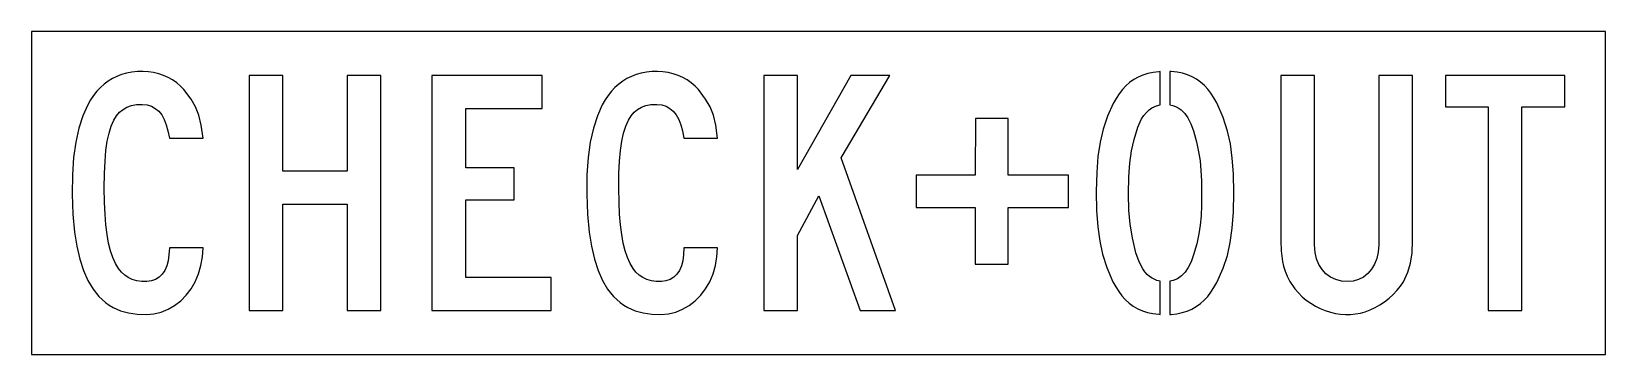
# Model space of a CAD drawing. Header units: inches. Extents: x 0 to 80.5, y 0 to 16.5.
import ezdxf

# ---------------------------------------------------------------- set-up
doc = ezdxf.new("R2010")
doc.units = ezdxf.units.IN
doc.layers.add('CUT', color=1, linetype='CONTINUOUS')
doc.layers.add('SHEET', color=8, linetype='CONTINUOUS')

msp = doc.modelspace()

# ---------------------------------------------------------------- linework, layer by layer
at = {"layer": 'CUT'}
for points in [[(2.082, 8.19), (2.12, 7.174), (2.206, 6.252), (2.32, 5.527), (2.47, 4.877), (2.658, 4.296), (2.884, 3.782), (3.149, 3.336), (3.451, 2.96), (3.793, 2.649), (3.979, 2.517), (4.178, 2.4), (4.552, 2.235), (4.959, 2.121), (5.403, 2.055), (5.876, 2.04), (6.262, 2.079), (6.633, 2.168), (6.987, 2.308), (7.319, 2.496), (7.632, 2.738), (7.917, 3.026), (8.163, 3.354), (8.372, 3.72), (8.539, 4.117), (8.663, 4.541), (8.742, 4.988), (8.775, 5.45), (7.052, 5.45), (7.033, 5.088), (6.99, 4.789), (6.919, 4.523), (6.818, 4.294), (6.69, 4.103), (6.532, 3.95), (6.348, 3.838), (6.134, 3.763), (5.903, 3.728), (5.636, 3.729), (5.385, 3.763), (5.155, 3.829), (4.952, 3.925), (4.767, 4.05), (4.599, 4.208), (4.449, 4.396), (4.294, 4.651), (4.16, 4.951), (4.044, 5.297), (3.947, 5.689), (3.868, 6.128), (3.806, 6.622), (3.762, 7.167), (3.734, 7.771), (3.722, 8.509), (3.731, 9.243), (3.76, 9.869), (3.808, 10.415), (3.876, 10.892), (3.966, 11.31), (4.078, 11.669), (4.212, 11.97), (4.349, 12.191), (4.505, 12.374), (4.682, 12.522), (4.88, 12.635), (5.108, 12.716), (5.365, 12.763), (5.662, 12.776), (5.914, 12.748), (6.137, 12.68), (6.334, 12.573), (6.508, 12.424), (6.659, 12.235), (6.787, 12.008), (6.895, 11.735), (6.98, 11.429), (7.051, 11.05), (8.775, 11.05), (8.678, 11.722), (8.556, 12.229), (8.392, 12.651), (8.163, 13.043), (7.791, 13.53), (7.617, 13.71), (7.428, 13.873), (7.216, 14.024), (6.992, 14.152), (6.756, 14.258), (6.505, 14.344), (6.245, 14.406), (5.979, 14.444), (5.705, 14.46), (5.414, 14.452), (5.133, 14.423), (4.864, 14.372), (4.607, 14.3), (4.363, 14.206), (4.136, 14.094), (3.921, 13.962), (3.718, 13.81), (3.526, 13.638), (3.346, 13.446), (3.178, 13.235), (3.022, 13.004), (2.877, 12.753), (2.626, 12.198), (2.42, 11.562), (2.263, 10.851), (2.154, 10.069), (2.092, 9.174)], [(11.133, 2.251), (12.859, 2.251), (12.859, 7.68), (16.14, 7.682), (16.144, 2.252), (17.87, 2.25), (17.87, 14.248), (16.144, 14.25), (16.144, 9.368), (12.863, 9.366), (12.859, 14.249), (11.133, 14.249)], [(20.481, 2.25), (26.586, 2.25), (26.586, 3.933), (22.207, 3.935), (22.207, 7.893), (24.69, 7.893), (24.691, 9.532), (22.207, 9.535), (22.207, 12.565), (26.122, 12.566), (26.122, 14.249), (20.483, 14.25)], [(28.398, 8.19), (28.436, 7.174), (28.522, 6.252), (28.636, 5.527), (28.786, 4.877), (28.974, 4.296), (29.2, 3.782), (29.465, 3.336), (29.768, 2.96), (30.109, 2.649), (30.295, 2.517), (30.494, 2.4), (30.868, 2.235), (31.275, 2.121), (31.719, 2.055), (32.192, 2.04), (32.578, 2.079), (32.95, 2.168), (33.303, 2.308), (33.635, 2.496), (33.949, 2.738), (34.233, 3.026), (34.479, 3.354), (34.688, 3.72), (34.856, 4.117), (34.979, 4.541), (35.059, 4.988), (35.092, 5.45), (33.368, 5.45), (33.349, 5.088), (33.306, 4.789), (33.235, 4.523), (33.134, 4.294), (33.006, 4.103), (32.848, 3.95), (32.665, 3.838), (32.45, 3.763), (32.219, 3.728), (31.953, 3.729), (31.701, 3.763), (31.472, 3.829), (31.268, 3.925), (31.083, 4.05), (30.915, 4.208), (30.765, 4.396), (30.611, 4.651), (30.476, 4.951), (30.361, 5.297), (30.264, 5.689), (30.185, 6.128), (30.123, 6.622), (30.078, 7.167), (30.05, 7.771), (30.038, 8.509), (30.047, 9.243), (30.076, 9.869), (30.124, 10.415), (30.192, 10.892), (30.282, 11.31), (30.394, 11.669), (30.529, 11.97), (30.665, 12.191), (30.821, 12.374), (30.998, 12.522), (31.196, 12.635), (31.424, 12.716), (31.682, 12.763), (31.978, 12.776), (32.23, 12.748), (32.453, 12.68), (32.65, 12.573), (32.824, 12.424), (32.976, 12.235), (33.103, 12.008), (33.212, 11.735), (33.296, 11.429), (33.367, 11.05), (35.092, 11.05), (34.994, 11.722), (34.873, 12.229), (34.708, 12.651), (34.479, 13.043), (34.108, 13.53), (33.934, 13.71), (33.744, 13.873), (33.532, 14.024), (33.308, 14.152), (33.072, 14.258), (32.821, 14.344), (32.561, 14.406), (32.295, 14.444), (32.022, 14.46), (31.73, 14.452), (31.449, 14.423), (31.18, 14.372), (30.923, 14.3), (30.679, 14.206), (30.452, 14.094), (30.237, 13.962), (30.034, 13.81), (29.842, 13.638), (29.662, 13.446), (29.494, 13.235), (29.338, 13.004), (29.194, 12.753), (28.942, 12.198), (28.736, 11.562), (28.579, 10.851), (28.47, 10.069), (28.408, 9.174)], [(37.45, 2.25), (39.176, 2.253), (39.176, 6.082), (40.269, 8.101), (42.376, 2.251), (44.186, 2.25), (41.408, 10.041), (43.891, 14.25), (41.911, 14.249), (39.176, 9.452), (39.175, 14.25), (37.451, 14.25)], [(54.459, 8.335), (54.476, 7.355), (54.531, 6.525), (54.63, 5.794), (54.776, 5.129), (55, 4.436), (55.31, 3.715), (55.453, 3.45), (55.605, 3.21), (55.768, 2.993), (55.939, 2.802), (56.137, 2.621), (56.349, 2.466), (56.576, 2.335), (56.815, 2.23), (57.075, 2.147), (57.352, 2.088), (57.648, 2.052), (57.725, 2.049), (57.725, 3.752), (57.551, 3.788), (57.312, 3.892), (57.179, 3.982), (57.054, 4.092), (56.939, 4.222), (56.833, 4.372), (56.642, 4.738), (56.481, 5.196), (56.301, 5.966), (56.187, 6.656), (56.123, 7.38), (56.101, 8.208), (56.116, 9.078), (56.164, 9.778), (56.252, 10.396), (56.386, 10.983), (56.581, 11.609), (56.775, 12.033), (56.891, 12.215), (57.018, 12.37), (57.156, 12.5), (57.304, 12.603), (57.538, 12.708), (57.725, 12.749), (57.725, 14.45), (57.656, 14.447), (57.364, 14.413), (57.09, 14.356), (56.836, 14.277), (56.597, 14.175), (56.373, 14.049), (56.163, 13.898), (55.965, 13.722), (55.789, 13.533), (55.624, 13.32), (55.467, 13.083), (55.316, 12.817), (55.024, 12.177), (54.801, 11.514), (54.648, 10.851), (54.543, 10.12), (54.481, 9.294)], [(58.225, 2.047), (58.28, 2.049), (58.569, 2.082), (58.843, 2.138), (59.097, 2.217), (59.341, 2.322), (59.567, 2.45), (59.78, 2.602), (59.98, 2.779), (60.154, 2.967), (60.32, 3.18), (60.476, 3.417), (60.621, 3.677), (60.943, 4.402), (61.162, 5.064), (61.312, 5.727), (61.413, 6.455), (61.472, 7.284), (61.491, 8.265), (61.472, 9.225), (61.414, 10.036), (61.313, 10.755), (61.162, 11.416), (60.938, 12.1), (60.614, 12.85), (60.471, 13.112), (60.32, 13.346), (60.157, 13.558), (59.986, 13.743), (59.793, 13.915), (59.583, 14.064), (59.359, 14.188), (59.12, 14.288), (58.862, 14.365), (58.586, 14.419), (58.288, 14.451), (58.225, 14.452), (58.225, 12.752), (58.37, 12.727), (58.596, 12.637), (58.797, 12.5), (58.978, 12.316), (59.14, 12.082), (59.29, 11.783), (59.421, 11.427), (59.575, 10.867), (59.688, 10.35), (59.761, 9.89), (59.81, 9.405), (59.84, 8.872), (59.842, 7.624), (59.817, 7.081), (59.774, 6.608), (59.709, 6.168), (59.598, 5.656), (59.436, 5.086), (59.307, 4.735), (59.162, 4.442), (59, 4.203), (58.818, 4.014), (58.616, 3.873), (58.389, 3.778), (58.225, 3.748)], [(63.891, 5.811), (63.907, 5.299), (63.976, 4.748), (64.033, 4.504), (64.109, 4.265), (64.216, 4.003), (64.354, 3.725), (64.614, 3.346), (64.79, 3.144), (64.985, 2.953), (65.195, 2.777), (65.422, 2.616), (65.661, 2.472), (65.907, 2.349), (66.166, 2.244), (66.427, 2.16), (66.685, 2.099), (66.947, 2.059), (67.207, 2.04), (67.461, 2.044), (67.714, 2.07), (67.963, 2.118), (68.214, 2.187), (68.463, 2.279), (68.717, 2.396), (68.965, 2.534), (69.202, 2.692), (69.43, 2.871), (69.642, 3.065), (69.835, 3.272), (70.009, 3.492), (70.162, 3.719), (70.386, 4.201), (70.526, 4.667), (70.604, 5.188), (70.628, 5.83), (70.627, 14.25), (68.902, 14.247), (68.902, 5.609), (68.872, 5.219), (68.8, 4.9), (68.687, 4.609), (68.533, 4.351), (68.341, 4.131), (68.116, 3.954), (67.865, 3.827), (67.589, 3.749), (67.299, 3.724), (66.99, 3.749), (66.701, 3.825), (66.438, 3.949), (66.204, 4.121), (66.005, 4.336), (65.845, 4.592), (65.726, 4.881), (65.65, 5.204), (65.617, 5.606), (65.617, 14.249), (63.891, 14.249)], [(72.314, 14.25), (72.315, 12.649), (74.502, 12.648), (74.502, 2.25), (76.228, 2.253), (76.228, 12.647), (78.418, 12.649), (78.415, 14.25)], [(45.239, 9.153), (45.24, 7.513), (48.27, 7.513), (48.27, 4.608), (49.954, 4.611), (49.957, 7.513), (53.028, 7.513), (53.028, 9.154), (49.954, 9.156), (49.953, 12.06), (48.271, 12.06), (48.27, 9.156)]]:
    msp.add_lwpolyline(points, close=True, dxfattribs=at)
at = {"layer": 'SHEET'}
msp.add_lwpolyline([(0, 0), (80.5, 0), (80.5, 16.5), (0, 16.5)], close=True, dxfattribs=at)

doc.saveas('drawing.dxf')
